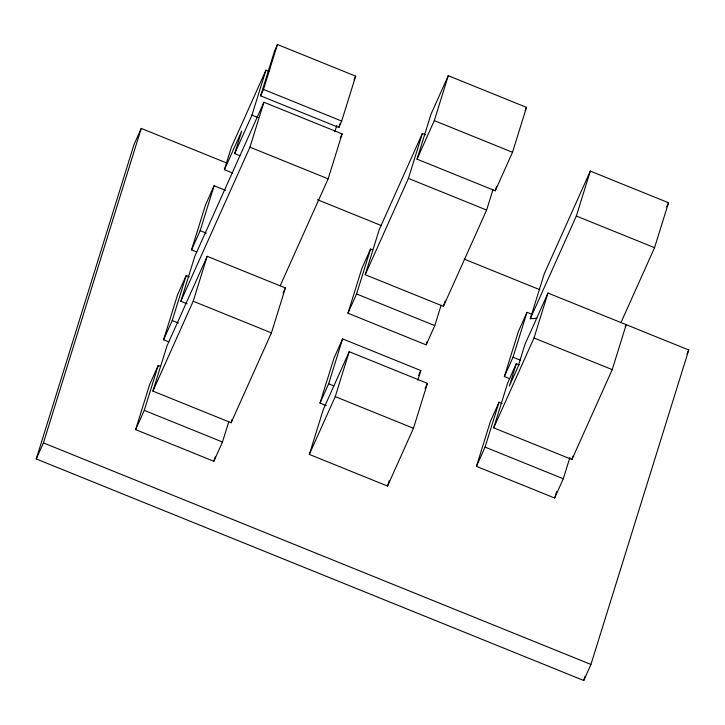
<?xml version="1.0" encoding="UTF-8"?>
<svg xmlns="http://www.w3.org/2000/svg" width="725" height="725" viewBox="0 0 725 725"><rect width="100%" height="100%" fill="white"/><g stroke="black" fill="none" stroke-linecap="round" stroke-linejoin="round"><path stroke-width="1.09" d="M519.444 364.938L516.309 363.669L509.331 386.135L517.967 366.877L524.945 344.411L547.973 293.054L688.75 349.976L590.947 664.453L583.752 680.503L36.25 458.943L134.052 144.465L141.248 128.416L226.2 162.79M36.25 458.943L43.446 442.893L141.248 128.416M228.801 421.687L222.484 442.014L213.848 461.272L135.629 429.617L149.604 384.694L158.24 365.436L160.325 366.279M168.789 341.883L163.578 339.771L177.543 294.839L186.18 275.582L189.307 276.85M196.729 252.028L191.518 249.917L205.492 204.994L214.12 185.727L225.593 190.376M135.629 429.617L144.266 410.359L158.24 365.436M163.578 339.771L172.215 320.513L186.18 275.582M191.518 249.917L200.154 230.659L214.12 185.727M152.903 391.101L166.877 346.178L207.178 256.297L285.387 287.952L271.422 332.875L231.121 422.757L152.903 391.101L193.203 301.228L207.178 256.297M187.104 303.784L180.842 301.247L194.817 256.324L263.9 102.252L342.118 133.898L328.144 178.83L280.249 285.65M232.752 173.048L224.406 169.677L231.393 147.211L265.939 70.18L269.066 71.44M239.912 155.73L234.692 153.618L241.679 131.162L224.406 169.677M234.692 153.618L251.965 115.103L265.939 70.18M260.601 95.845L274.576 50.922L277.448 44.497L355.667 76.152L341.692 121.075L338.82 127.491L260.601 95.845L263.483 89.42L277.448 44.497M180.842 301.247L249.935 147.175L263.9 102.252M213.848 461.272L215.18 456.995M231.121 422.757L232.118 419.548M334.841 131.778L336.835 125.362M338.82 127.491L340.152 123.214M326.259 405.601L320.006 403.073L333.98 358.141L342.608 338.883L420.826 370.538L417.836 380.163M441.117 305.288L434.801 325.607L426.164 344.873L347.946 313.218L361.92 268.295L370.557 249.038L372.641 249.88M320.006 403.073L328.642 383.815L342.608 338.883M347.946 313.218L356.582 293.96L370.557 249.038M309.33 454.403L323.305 409.48L349.214 351.697L427.424 383.353L413.458 428.276L387.549 486.058L309.33 454.403L335.24 396.629L349.214 351.697M492.927 189.733L486.611 210.06L443.437 306.349L365.219 274.702L379.193 229.771L422.367 133.482L425.493 134.741M365.219 274.702L408.392 178.404L422.367 133.482M417.029 159.147L431.003 114.224L448.277 75.699L526.486 107.354L512.521 152.277L495.248 190.793L417.029 159.147L434.302 120.631L448.277 75.699M426.164 344.873L427.161 341.656M387.549 486.058L389.216 480.711M443.437 306.349L445.096 301.002M495.248 190.793L496.58 186.515M569.941 457.375L563.289 478.763L554.652 498.021L476.434 466.374L490.408 421.442L499.045 402.185L502.171 403.453M509.593 378.631L504.373 376.52L518.348 331.597L526.984 312.339L532.195 314.442M476.434 466.374L485.07 447.117L499.045 402.185M504.373 376.52L513.01 357.262L526.984 312.339M625.267 326.757L626.192 324.7L612.217 369.632L571.925 459.505L493.707 427.859L507.681 382.927L516.309 363.669M536.944 318.266L530.283 318.746L544.257 273.814L590.313 171.1L668.522 202.755L654.557 247.678L620.935 322.661M493.707 427.859L534.008 337.977L547.973 293.054M530.283 318.746L576.339 216.032L590.313 171.1M554.652 498.021L556.646 491.604M571.925 459.505L572.922 456.297M583.752 680.503L585.102 676.18M354.017 79.813L355.667 76.152M340.279 138.013L342.118 133.898M283.076 293.118L285.387 287.952M525.127 110.39L526.486 107.354M418.552 375.604L420.826 370.538M425.113 388.509L427.424 383.353M666.683 206.861L668.522 202.755M686.947 353.981L688.75 349.976M434.302 120.631L512.521 152.277M263.483 89.42L341.692 121.075M576.339 216.032L654.557 247.678M251.965 115.103L258.227 117.631M408.392 178.404L486.611 210.06M249.935 147.175L328.144 178.83M317.45 199.719L381.432 225.611M464.29 259.142L539.808 289.701M534.008 337.977L612.217 369.632M200.154 230.659L206.407 233.187M356.582 293.96L434.801 325.607M513.01 357.262L520.314 360.216M193.203 301.228L271.422 332.875M172.215 320.513L178.468 323.042M328.642 383.815L333.853 385.917M485.07 447.117L563.289 478.763M335.24 396.629L413.458 428.276M144.266 410.359L222.484 442.014M43.446 442.893L590.947 664.453"/></g></svg>
